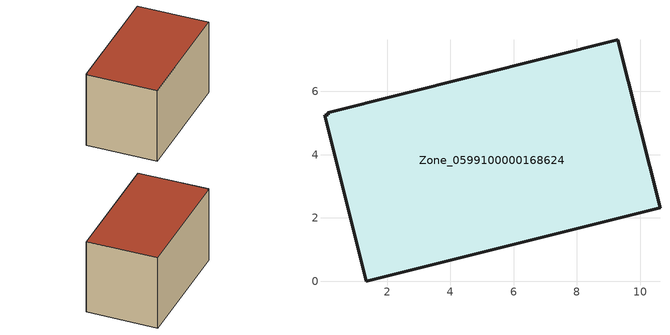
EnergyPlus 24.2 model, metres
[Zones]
Zone_0599100000168624
 floor ground (C_G): 10.63,2.32 1.33,0 0.02,5.24 0.14,5.27 0.12,5.33 9.3,7.63 z0
 wall outside (C_F): 10.63,2.32 9.3,7.63 0.12,5.33 0.14,5.27 0.02,5.24 1.33,0 10.63,2.32 z0:5.95
 roof outside (C_R): 1.33,0 10.63,2.32 9.3,7.63 0.12,5.33 0.14,5.27 0.02,5.24 z5.95
[BUILDING]
Pand.0599100000168624: North Axis=0; Terrain=City; Loads Convergence Tolerance Value=0.04; Temperature Convergence Tolerance Value=0.4; Solar Distribution=FullExterior; Maximum Number of Warmup Days=25; Minimum Number of Warmup Days=1
[Site:Location]
Rotterdam.The.Hague.AP_ZH_NLD Design_Conditions: Latitude=51.96; Longitude=4.45; Time Zone=1; Elevation=-4.5
[SITE:GROUNDTEMPERATURE:BUILDINGSURFACE]
18, 18, 18, 18, 18, 18, 18, 18, 18, 18, 18, 18
[MATERIAL] Thermal Absorptance=0.9; Solar Absorptance=0.7; Visible Absorptance=0.7
Name | Roughness | Thickness | Conductivity | Density | Specific Heat
G.TI.1975-1991 | MediumSmooth | 0.15 | 0.288461 | 540 | 1210
F.TI.1975-1991 | Rough | 0.3 | 0.230769 | 1920 | 840
R.TI.1975-1991 | MediumRough | 0.2 | 0.153846 | 1500 | 1000
[CONSTRUCTION]
C_G: G.TI.1975-1991
C_F: F.TI.1975-1991
C_R: R.TI.1975-1991
[ZONE]
Zone_0599100000168624: Type=1; Multiplier=1; Ceiling Height=Autocalculate; Volume=Autocalculate; Floor Area=autocalculate; Part of Total Floor Area=Yes
[ZONEINFILTRATION:DESIGNFLOWRATE]
Infil_Zone_0599100000168624: Zone or ZoneList or Space or SpaceList=Zone_0599100000168624; Schedule=AlwaysOn; Design Flow Rate Calculation Method=Flow/Area; Flow Rate per Floor Area=0.003; Constant Term Coefficient=1; Temperature Term Coefficient=0; Velocity Term Coefficient=0; Velocity Squared Term Coefficient=0
[HVACTEMPLATE:ZONE:IDEALLOADSAIRSYSTEM]
Zone_0599100000168624: Maximum Heating Supply Air Temperature=50; Minimum Cooling Supply Air Temperature=13; Maximum Heating Supply Air Humidity Ratio=0.0156; Minimum Cooling Supply Air Humidity Ratio=0.0077; Heating Limit=NoLimit; Cooling Limit=NoLimit; Dehumidification Control Type=ConstantSensibleHeatRatio; Cooling Sensible Heat Ratio=0.7; Dehumidification Setpoint=60; Humidification Control Type=None; Humidification Setpoint=30; Outdoor Air Method=None; Outdoor Air Flow Rate per Person=0.00944; Outdoor Air Flow Rate per Zone Floor Area=0; Outdoor Air Flow Rate per Zone=0; Demand Controlled Ventilation Type=None; Outdoor Air Economizer Type=NoEconomizer; Heat Recovery Type=None; Sensible Heat Recovery Effectiveness=0.7; Latent Heat Recovery Effectiveness=0.65
[ZONECONTROL:THERMOSTAT]
ThermostatControl_Zone_0599100000168624: Zone or ZoneList=Zone_0599100000168624; Control Type Schedule=DualSetpointControlType; Control 1=Thermostat_Zone_0599100000168624; Temperature Difference Between Cutout And Setpoint=0
[THERMOSTATSETPOINT:DUALSETPOINT]
Thermostat_Zone_0599100000168624: Heating Setpoint Temperature Schedule=HeatingSetpoint_Zone_0599100000168624; Cooling Setpoint Temperature Schedule=CoolingSetpoint_Zone_0599100000168624
[SCHEDULE:COMPACT]
HeatingSetpoint_Zone_0599100000168624: Through: 12/31, For: AllDays, Until: 24:00, 21
CoolingSetpoint_Zone_0599100000168624: Through: 12/31, For: AllDays, Until: 24:00, 24
DualSetpointControlType: Through: 12/31, For: AllDays, Until: 24:00, 4
AlwaysOn: Through: 12/31, For: AllDays, Until: 24:00, 1
